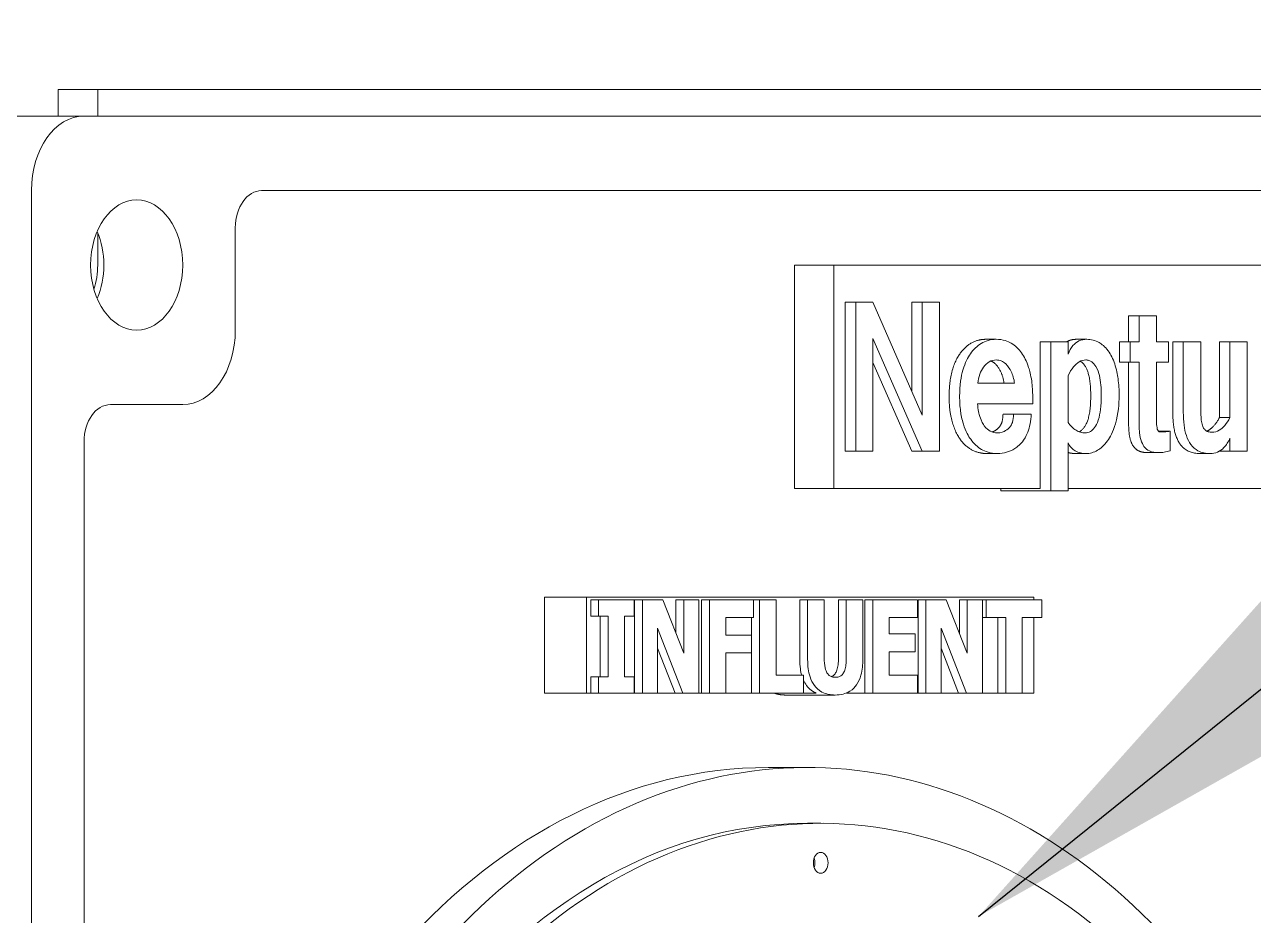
# Model space of a CAD drawing. Header units: inches. Extents: x 20 to 536, y 8 to 344.
# Drawn here: x 289.858 to 293.986, y 111.341 to 114.333 of the extents above; entities that cross this region are included whole.
import ezdxf

# ---------------------------------------------------------------- set-up
doc = ezdxf.new("R2010")
doc.units = ezdxf.units.IN
doc.header["$LTSCALE"] = 16
doc.header["$MEASUREMENT"] = 0
doc.layers.add('Symbol (ANSI)', color=7, linetype='Continuous', lineweight=25)
doc.layers.add('Visible (ANSI)', color=7, linetype='Continuous', lineweight=50)
doc.styles.add('Standard D-E', font='arial.ttf')
doc.dimstyles.new('in [mm] D-E NeptuneBenson$7', dxfattribs={"dimscale": 16, "dimtxt": 0.15, "dimasz": 0.098425, "dimexe": 0.125, "dimexo": 0.063, "dimgap": 0.031496, "dimtad": 0, "dimtih": 1, "dimtoh": 1, "dimdec": 4, "dimrnd": 1e-08, "dimzin": 3, "dimdsep": 46, "dimlunit": 5, "dimtxsty": 'Standard D-E', "dimcen": 0.09, "dimdle": 0.393701, "dimclrd": 256, "dimclre": 256, "dimclrt": 256, "dimadec": 1, "dimazin": 1, "dimtfac": 1, "dimtofl": 0, "dimtmove": 0, "dimatfit": 3, "dimfxl": 1, "dimfrac": 1, "dimtolj": 1, "dimtzin": 4, "dimlwd": -1, "dimlwe": -1, "dimarcsym": 0})

msp = doc.modelspace()

# ---------------------------------------------------------------- linework, layer by layer
at = {"layer": 'Visible (ANSI)', "linetype": 'Continuous', "lineweight": 18}
for p, q in [((289.97084, 114.11565), (290.10342, 114.11565)), ((289.97084, 114.02565), (289.97084, 114.11565)), ((290.10342, 114.11565), (290.10342, 114.02565)), ((299.15439, 114.11565), (290.10342, 114.11565)), ((290.05746, 114.02565), (289.79229, 114.02565)), ((290.05746, 114.02565), (299.6034, 114.02565)), ((289.88068, 106.27565), (289.88068, 113.77565)), ((290.65408, 113.77562), (299.00678, 113.77562)), ((290.56569, 113.3069), (290.56569, 113.65062)), ((290.10342, 113.63406), (290.10342, 113.52565)), ((292.44394, 113.52562), (292.57652, 113.52562)), ((292.44394, 112.77562), (292.44394, 113.52562)), ((292.57652, 113.52562), (297.08433, 113.52562)), ((292.57652, 112.77562), (292.57652, 113.52562)), ((292.61446, 112.90062), (292.61446, 113.40062)), ((292.61446, 113.40062), (292.64981, 113.40062)), ((292.64981, 113.40062), (292.64981, 112.90062)), ((292.70707, 113.40062), (292.64981, 113.40062)), ((292.87347, 113.02157), (292.70707, 113.40062)), ((292.83811, 113.40062), (292.87347, 113.40062)), ((292.83811, 113.10211), (292.83811, 113.40062)), ((292.93108, 113.40062), (292.87347, 113.40062)), ((292.87347, 113.40062), (292.87347, 113.02157)), ((292.93108, 112.90062), (292.93108, 113.40062)), ((293.56623, 113.35457), (293.60159, 113.35457)), ((293.56623, 113.26803), (293.56623, 113.35457)), ((293.66027, 113.35457), (293.60159, 113.35457)), ((293.60159, 113.35457), (293.60159, 113.26803)), ((293.66027, 113.26803), (293.66027, 113.35457)), ((292.70707, 113.27916), (292.87347, 112.90062)), ((292.70707, 112.90062), (292.70707, 113.27916)), ((293.0863, 113.27612), (293.12166, 113.27612)), ((293.26973, 113.26803), (293.30508, 113.26803)), ((293.26973, 112.77562), (293.26973, 113.26803)), ((293.36341, 113.26803), (293.30508, 113.26803)), ((293.30508, 113.26803), (293.30508, 112.76702)), ((293.36341, 113.22602), (293.36341, 113.26803)), ((293.39068, 113.27612), (293.42604, 113.27612)), ((293.53617, 113.26803), (293.57153, 113.26803)), ((293.53617, 113.1992), (293.53617, 113.26803)), ((293.60159, 113.26803), (293.57153, 113.26803)), ((293.57153, 113.26803), (293.57153, 113.1992)), ((293.70035, 113.26803), (293.66027, 113.26803)), ((293.70035, 113.1992), (293.70035, 113.26803)), ((293.71494, 113.26803), (293.7503, 113.26803)), ((293.71494, 113.03119), (293.71494, 113.26803)), ((293.80934, 113.26803), (293.7503, 113.26803)), ((293.7503, 113.26803), (293.7503, 113.03119)), ((293.80934, 113.03372), (293.80934, 113.26803)), ((293.87168, 113.01297), (293.87168, 113.26803)), ((293.87168, 113.26803), (293.90704, 113.26803)), ((293.96536, 113.26803), (293.90704, 113.26803)), ((293.90704, 113.26803), (293.90704, 113.01297)), ((293.96536, 112.90062), (293.96536, 113.26803)), ((292.83811, 112.90062), (292.70707, 113.19873)), ((293.53617, 113.1992), (293.57153, 113.1992)), ((293.56623, 113.01195), (293.56623, 113.1992)), ((293.57153, 113.1992), (293.60159, 113.1992)), ((293.60159, 113.1992), (293.60159, 113.01195)), ((293.66027, 113.00942), (293.66027, 113.1992)), ((293.66027, 113.1992), (293.70035, 113.1992)), ((293.36341, 112.99728), (293.36341, 113.15467)), ((293.18357, 113.12835), (293.05975, 113.12835)), ((293.2444, 113.05902), (293.2444, 113.08382)), ((290.14587, 113.0569), (290.38891, 113.0569)), ((293.05904, 113.05902), (293.2444, 113.05902)), ((293.14463, 113.02511), (293.17999, 113.02511)), ((293.23975, 113.02511), (293.17999, 113.02511)), ((293.87168, 113.01297), (293.90704, 113.01297)), ((293.67036, 112.96742), (293.70572, 112.96742)), ((293.70572, 112.90214), (293.70572, 112.96742)), ((290.05748, 107.1194), (290.05748, 112.9319)), ((293.36341, 112.76702), (293.36341, 112.92845)), ((293.90704, 112.94465), (293.90704, 112.90062)), ((292.61446, 112.90062), (292.64981, 112.90062)), ((292.64981, 112.90062), (292.70707, 112.90062)), ((292.83811, 112.90062), (292.87347, 112.90062)), ((292.87347, 112.90062), (292.93108, 112.90062)), ((293.0906, 112.89252), (293.12595, 112.89252)), ((293.38782, 112.89252), (293.42317, 112.89252)), ((293.63172, 112.89556), (293.66707, 112.89556)), ((293.80512, 112.89252), (293.84048, 112.89252)), ((293.87201, 112.90062), (293.90704, 112.90062)), ((293.90704, 112.90062), (293.96536, 112.90062)), ((292.44394, 112.77562), (292.57652, 112.77562)), ((293.26973, 112.77562), (292.57652, 112.77562)), ((293.13715, 112.76702), (293.13715, 112.77562)), ((293.13715, 112.76702), (293.30508, 112.76702)), ((293.30508, 112.76702), (293.36341, 112.76702)), ((297.08433, 112.77562), (293.36341, 112.77562)), ((291.60428, 112.08812), (291.60428, 112.41062)), ((291.60428, 112.41062), (291.7457, 112.41062)), ((291.7457, 112.41062), (293.2483, 112.41062)), ((291.7457, 112.08812), (291.7457, 112.41062)), ((291.75969, 112.40112), (291.75969, 112.34658)), ((291.75969, 112.40112), (291.78621, 112.40112)), ((291.9053, 112.40112), (291.78621, 112.40112)), ((291.78621, 112.40112), (291.78621, 112.34658)), ((291.9053, 112.34658), (291.9053, 112.40112)), ((291.90668, 112.40112), (291.90668, 112.08812)), ((291.90668, 112.40112), (291.93319, 112.40112)), ((292.00135, 112.40112), (291.93319, 112.40112)), ((291.93319, 112.40112), (291.93319, 112.08812)), ((292.07202, 112.22179), (292.00135, 112.40112)), ((292.0455, 112.40112), (292.0455, 112.28908)), ((292.0455, 112.40112), (292.07202, 112.40112)), ((292.12277, 112.40112), (292.07202, 112.40112)), ((292.07202, 112.40112), (292.07202, 112.22179)), ((292.12277, 112.08812), (292.12277, 112.40112)), ((292.13222, 112.40112), (292.13222, 112.08812)), ((292.13222, 112.40112), (292.15874, 112.40112)), ((292.30689, 112.40112), (292.15874, 112.40112)), ((292.15874, 112.40112), (292.15874, 112.08812)), ((292.30689, 112.34151), (292.30689, 112.40112)), ((292.30689, 112.40112), (292.32654, 112.40112)), ((292.38214, 112.40112), (292.32654, 112.40112)), ((292.32654, 112.40112), (292.32654, 112.08812)), ((292.38214, 112.14773), (292.38214, 112.40112)), ((292.4619, 112.40112), (292.4619, 112.20125)), ((292.4619, 112.40112), (292.48841, 112.40112)), ((292.54401, 112.40112), (292.48841, 112.40112)), ((292.48841, 112.40112), (292.48841, 112.20125)), ((292.54401, 112.20581), (292.54401, 112.40112)), ((292.59175, 112.40112), (292.59175, 112.20581)), ((292.59175, 112.40112), (292.61826, 112.40112)), ((292.67386, 112.40112), (292.61826, 112.40112)), ((292.61826, 112.40112), (292.61826, 112.20581)), ((292.67386, 112.2015), (292.67386, 112.40112)), ((292.68099, 112.40112), (292.68099, 112.08812)), ((292.68099, 112.40112), (292.7075, 112.40112)), ((292.85708, 112.40112), (292.7075, 112.40112)), ((292.7075, 112.40112), (292.7075, 112.08812)), ((292.85708, 112.34151), (292.85708, 112.40112)), ((292.85918, 112.40112), (292.85918, 112.08812)), ((292.85918, 112.40112), (292.8857, 112.40112)), ((292.95385, 112.40112), (292.8857, 112.40112)), ((292.8857, 112.40112), (292.8857, 112.08812)), ((293.02452, 112.22179), (292.95385, 112.40112)), ((292.998, 112.40112), (292.998, 112.28908)), ((292.998, 112.40112), (293.02452, 112.40112)), ((293.07528, 112.40112), (293.02452, 112.40112)), ((293.02452, 112.40112), (293.02452, 112.22179)), ((293.07528, 112.08812), (293.07528, 112.40112)), ((293.07528, 112.40112), (293.08829, 112.40112)), ((293.27482, 112.40112), (293.08829, 112.40112)), ((293.08829, 112.40112), (293.08829, 112.34151)), ((293.2483, 112.41062), (293.2483, 112.40112)), ((293.27482, 112.34151), (293.27482, 112.40112)), ((291.75969, 112.34658), (291.78621, 112.34658)), ((291.78621, 112.34658), (291.81795, 112.34658)), ((291.79143, 112.34658), (291.79143, 112.14265)), ((291.81795, 112.34658), (291.81795, 112.14265)), ((291.87355, 112.34658), (291.9053, 112.34658)), ((291.87355, 112.14265), (291.87355, 112.34658)), ((292.21398, 112.34151), (292.30689, 112.34151)), ((292.21398, 112.28241), (292.21398, 112.34151)), ((292.30002, 112.34151), (292.30002, 112.08812)), ((292.76274, 112.28647), (292.76274, 112.34151)), ((292.76274, 112.34151), (292.85708, 112.34151)), ((293.07528, 112.34151), (293.08829, 112.34151)), ((293.08829, 112.34151), (293.15375, 112.34151)), ((293.12724, 112.34151), (293.12724, 112.08812)), ((293.15375, 112.34151), (293.15375, 112.08812)), ((293.20935, 112.34151), (293.27482, 112.34151)), ((293.20935, 112.08812), (293.20935, 112.34151)), ((293.2483, 112.34151), (293.2483, 112.08812)), ((291.98395, 112.30625), (292.06933, 112.08812)), ((291.98395, 112.08812), (291.98395, 112.30625)), ((292.93646, 112.08812), (292.93646, 112.30625)), ((292.93646, 112.30625), (293.02183, 112.08812)), ((292.29954, 112.28241), (292.21398, 112.28241)), ((292.29954, 112.22281), (292.29954, 112.28241)), ((292.84973, 112.28647), (292.76274, 112.28647)), ((292.84973, 112.22686), (292.84973, 112.28647)), ((291.98395, 112.2385), (292.04281, 112.08812)), ((292.21398, 112.08812), (292.21398, 112.22281)), ((292.21398, 112.22281), (292.29954, 112.22281)), ((292.76274, 112.22686), (292.84973, 112.22686)), ((292.76274, 112.14773), (292.76274, 112.22686)), ((292.93646, 112.2385), (292.99531, 112.08812)), ((291.75969, 112.14265), (291.75969, 112.08812)), ((291.75969, 112.14265), (291.78621, 112.14265)), ((291.78621, 112.14265), (291.78621, 112.08812)), ((291.81795, 112.14265), (291.78621, 112.14265)), ((291.9053, 112.14265), (291.87355, 112.14265)), ((291.9053, 112.08812), (291.9053, 112.14265)), ((292.47415, 112.14773), (292.38214, 112.14773)), ((292.47415, 112.08812), (292.47415, 112.14773)), ((292.85708, 112.14773), (292.76274, 112.14773)), ((292.85708, 112.08812), (292.85708, 112.14773)), ((291.60428, 112.08812), (291.7457, 112.08812)), ((291.75969, 112.08812), (291.7457, 112.08812)), ((291.75969, 112.08812), (291.78621, 112.08812)), ((291.78621, 112.08812), (291.9053, 112.08812)), ((291.90668, 112.08812), (291.9053, 112.08812)), ((291.90668, 112.08812), (291.93319, 112.08812)), ((291.93319, 112.08812), (291.98395, 112.08812)), ((292.04281, 112.08812), (291.98395, 112.08812)), ((292.04281, 112.08812), (292.06933, 112.08812)), ((292.06933, 112.08812), (292.12277, 112.08812)), ((292.13222, 112.08812), (292.12277, 112.08812)), ((292.13222, 112.08812), (292.15874, 112.08812)), ((292.15874, 112.08812), (292.21398, 112.08812)), ((292.30002, 112.08812), (292.21398, 112.08812)), ((292.30002, 112.08812), (292.32654, 112.08812)), ((292.32654, 112.08812), (292.47415, 112.08812)), ((292.4132, 112.08152), (292.58114, 112.08152)), ((292.51751, 112.08812), (292.47415, 112.08812)), ((292.68099, 112.08812), (292.61867, 112.08812)), ((292.68099, 112.08812), (292.7075, 112.08812)), ((292.7075, 112.08812), (292.85708, 112.08812)), ((292.85918, 112.08812), (292.85708, 112.08812)), ((292.85918, 112.08812), (292.8857, 112.08812)), ((292.8857, 112.08812), (292.93646, 112.08812)), ((292.99531, 112.08812), (292.93646, 112.08812)), ((292.99531, 112.08812), (293.02183, 112.08812)), ((293.02183, 112.08812), (293.07528, 112.08812)), ((293.12724, 112.08812), (293.07528, 112.08812)), ((293.12724, 112.08812), (293.15375, 112.08812)), ((293.15375, 112.08812), (293.20935, 112.08812)), ((293.2483, 112.08812), (293.20935, 112.08812)), ((292.35558, 111.83812), (292.48816, 111.83812)), ((292.48816, 111.65062), (292.53236, 111.65062))]:
    msp.add_line(p, q, dxfattribs=at)
for centre, major_axis, start_param, end_param in [((290.05746, 113.77565), (0, 0.25), 0, 1.5707963), ((290.65408, 113.65062), (0, 0.125), 0, 1.5707963), ((289.96907, 113.52565), (0, 0.21875), 4.1712895, 5.2534885), ((289.96907, 113.52565), (0, -0.19), 1.1299128, 1.5707963), ((290.38891, 113.3069), (0, -0.25), 0, 1.5707963), ((290.14587, 112.9319), (0, 0.125), 0, 1.5707963), ((292.48816, 109.02562), (0, 2.8125), 5.5005814, 8.9488413), ((292.35558, 109.02562), (0, 2.8125), 0, 2.665656), ((292.53236, 109.02562), (0, -2.625), 2.5774137, 6.2757207), ((292.48816, 109.02562), (0, -2.625), 3.1415927, 6.2831853), ((292.48816, 111.51801), (0, 0.035), 4.2452429, 5.1795351)]:
    msp.add_ellipse(centre, major_axis=major_axis, ratio=0.7071068, start_param=start_param, end_param=end_param, dxfattribs=at)
for centre, major_axis in [((290.23423, 113.52565), (0, 0.21875)), ((292.53236, 111.51801), (0, -0.035))]:
    msp.add_ellipse(centre, major_axis=major_axis, ratio=0.7071068, dxfattribs=at)
for points in [[(292.96356, 113.08432), (292.96356, 113.12835), (292.9811, 113.1992), (293.01366, 113.2488), (293.05947, 113.27612), (293.0863, 113.27612)], [(293.3594, 113.26803), (293.37299, 113.27612), (293.39068, 113.27612)], [(293.0906, 112.89252), (293.06233, 112.89252), (293.01545, 112.91833), (292.98181, 112.96843), (292.96356, 113.03878), (292.96356, 113.08432)], [(293.80512, 112.89252), (293.71494, 112.89252), (293.71494, 113.03119)], [(293.63172, 112.89556), (293.61025, 112.89556), (293.58448, 112.91074), (293.56981, 112.94212), (293.56623, 112.98412), (293.56623, 113.01195)], [(293.82945, 112.96762), (293.85225, 112.97743), (293.87168, 113.01297)], [(293.66732, 112.9671), (293.66878, 112.96725), (293.67036, 112.96742)], [(293.38782, 112.89252), (293.37431, 112.89252), (293.36341, 112.89602)], [(292.4132, 112.08152), (292.39241, 112.08152), (292.37609, 112.08812)]]:
    msp.add_open_spline(points, degree=2, dxfattribs=at)
for points, degree, knots in [([(293.12166, 113.27612), (293.11282, 113.27612), (293.10402, 113.27501), (293.08593, 113.26994), (293.07796, 113.26614), (293.05759, 113.25374), (293.04556, 113.24243), (293.02688, 113.21576), (293.01747, 113.19851), (293.00392, 113.15129), (292.99892, 113.12296), (292.99892, 113.08432)], 3, [-1.4919316, -1.4919316, -1.4919316, -1.4919316, -1.2903014, -1.2903014, -1.0712515, -1.0712515, -0.6411915, -0.6411915, -0.2943902, -0.2943902, 0, 0, 0, 0]), ([(293.2444, 113.08382), (293.2444, 113.10129), (293.24339, 113.11882), (293.23815, 113.15637), (293.23407, 113.17126), (293.22393, 113.20301), (293.21542, 113.2187), (293.19732, 113.24434), (293.18567, 113.25509), (293.16109, 113.26938), (293.1446, 113.27612), (293.12166, 113.27612)], 3, [-0.95374288, -0.95374288, -0.95374288, -0.95374288, -0.86423892, -0.86423892, -0.75775194, -0.75775194, -0.52950742, -0.52950742, -0.24718032, -0.24718032, 0, 0, 0, 0]), ([(293.42604, 113.27612), (293.41721, 113.27612), (293.40833, 113.27461), (293.39247, 113.26732), (293.38565, 113.26216), (293.37283, 113.24702), (293.36753, 113.23711), (293.36341, 113.22602)], 3, [-0.27518447, -0.27518447, -0.27518447, -0.27518447, -0.18002451, -0.18002451, -0.0953991, -0.0953991, 0, 0, 0, 0]), ([(293.53482, 113.08736), (293.53482, 113.10644), (293.53369, 113.12554), (293.5292, 113.15758), (293.52601, 113.17537), (293.51427, 113.2101), (293.50698, 113.22505), (293.487, 113.25207), (293.47594, 113.26034), (293.45445, 113.27289), (293.44037, 113.27612), (293.42604, 113.27612)], 3, [-0.55895589, -0.55895589, -0.55895589, -0.55895589, -0.42730196, -0.42730196, -0.33362764, -0.33362764, -0.25055777, -0.25055777, -0.15451105, -0.15451105, 0, 0, 0, 0]), ([(293.05975, 113.12835), (293.06105, 113.13892), (293.06329, 113.14914), (293.07005, 113.16781), (293.07431, 113.17592), (293.08523, 113.1908), (293.09137, 113.1965), (293.10557, 113.20485), (293.11351, 113.20679), (293.12166, 113.20679)], 3, [-0.31166749, -0.31166749, -0.31166749, -0.31166749, -0.23705054, -0.23705054, -0.16576507, -0.16576507, -0.0878526, -0.0878526, 0, 0, 0, 0]), ([(293.14821, 113.12835), (293.1432, 113.16226), (293.11674, 113.19806), (293.10396, 113.20337)], 2, [0, 0, 0, 1, 1.6077222, 1.6077222, 1.6077222]), ([(293.12166, 113.20679), (293.12746, 113.20679), (293.13321, 113.20581), (293.14414, 113.20144), (293.14913, 113.19823), (293.16238, 113.18594), (293.16834, 113.17555), (293.17767, 113.15623), (293.18144, 113.14273), (293.18357, 113.12835)], 3, [-0.25145744, -0.25145744, -0.25145744, -0.25145744, -0.21404187, -0.21404187, -0.17828382, -0.17828382, -0.11189925, -0.11189925, 0, 0, 0, 0]), ([(293.36341, 113.15467), (293.36866, 113.16499), (293.37465, 113.1749), (293.38724, 113.19039), (293.39367, 113.19644), (293.40771, 113.20471), (293.41494, 113.20679), (293.42246, 113.20679)], 3, [-0.26084909, -0.26084909, -0.26084909, -0.26084909, -0.1639148, -0.1639148, -0.08102913, -0.08102913, 0, 0, 0, 0]), ([(293.43935, 113.08736), (293.43935, 113.14758), (293.41677, 113.19547), (293.40419, 113.20246)], 2, [0, 0, 0, 1, 1.6176173, 1.6176173, 1.6176173]), ([(293.42246, 113.20679), (293.42611, 113.20679), (293.42974, 113.20629), (293.43667, 113.20409), (293.43991, 113.20248), (293.44826, 113.19653), (293.45274, 113.19131), (293.46307, 113.17431), (293.46651, 113.16245), (293.4731, 113.13467), (293.4747, 113.11099), (293.4747, 113.08736)], 3, [-0.34391216, -0.34391216, -0.34391216, -0.34391216, -0.31786711, -0.31786711, -0.29318796, -0.29318796, -0.251195, -0.251195, -0.18010027, -0.18010027, 0, 0, 0, 0]), ([(292.99892, 113.08432), (292.99892, 113.06756), (292.99985, 113.05067), (293.00358, 113.02333), (293.00624, 113.00821), (293.01939, 112.96646), (293.02888, 112.95051), (293.0465, 112.92563), (293.05864, 112.91444), (293.08399, 112.89976), (293.10134, 112.89252), (293.12595, 112.89252)], 3, [-1.1520732, -1.1520732, -1.1520732, -1.1520732, -0.9328917, -0.9328917, -0.7880369, -0.7880369, -0.5752915, -0.5752915, -0.2652163, -0.2652163, 0, 0, 0, 0]), ([(293.40074, 112.96538), (293.41469, 112.97225), (293.43935, 113.02309), (293.43935, 113.08736)], 2, [0.339495, 0.339495, 0.339495, 1, 2, 2, 2]), ([(293.4747, 113.08736), (293.4747, 113.07184), (293.47405, 113.05562), (293.47074, 113.02817), (293.46842, 113.01573), (293.4607, 112.99248), (293.45607, 112.98484), (293.4482, 112.97411), (293.44361, 112.96968), (293.43275, 112.96331), (293.42679, 112.96185), (293.42067, 112.96185)], 3, [-0.30290761, -0.30290761, -0.30290761, -0.30290761, -0.23644812, -0.23644812, -0.18377195, -0.18377195, -0.1266776, -0.1266776, -0.06597425, -0.06597425, 0, 0, 0, 0]), ([(293.42317, 112.89252), (293.43672, 112.89252), (293.44983, 112.89592), (293.47182, 112.90883), (293.4842, 112.91842), (293.50432, 112.94709), (293.51432, 112.96483), (293.5322, 113.02627), (293.53482, 113.05931), (293.53482, 113.08736)], 3, [-1.0037119, -1.0037119, -1.0037119, -1.0037119, -0.6558258, -0.6558258, -0.3924925, -0.3924925, -0.2137644, -0.2137644, 0, 0, 0, 0]), ([(293.12595, 112.96185), (293.11746, 112.96185), (293.10903, 112.96361), (293.09592, 112.97082), (293.08903, 112.97575), (293.07787, 112.99094), (293.07207, 113.00022), (293.06477, 113.02412), (293.06015, 113.0407), (293.05904, 113.05902)], 3, [-1.9615665, -1.9615665, -1.9615665, -1.9615665, -1.0582577, -1.0582577, -0.4670175, -0.4670175, -0.1401197, -0.1401197, 0, 0, 0, 0]), ([(293.7503, 113.03119), (293.7503, 113.01683), (293.75102, 113.00219), (293.75451, 112.976), (293.75699, 112.96408), (293.76452, 112.94158), (293.76953, 112.93133), (293.78285, 112.91345), (293.79084, 112.90667), (293.81254, 112.89494), (293.82671, 112.89252), (293.84048, 112.89252)], 3, [-0.54882756, -0.54882756, -0.54882756, -0.54882756, -0.43951235, -0.43951235, -0.34598462, -0.34598462, -0.25005812, -0.25005812, -0.14831849, -0.14831849, 0, 0, 0, 0]), ([(293.84692, 112.96388), (293.84249, 112.96388), (293.83791, 112.96441), (293.83006, 112.96706), (293.82662, 112.96892), (293.82079, 112.97424), (293.81879, 112.97713), (293.81492, 112.9845), (293.81332, 112.99023), (293.81004, 113.00695), (293.80934, 113.02047), (293.80934, 113.03372)], 3, [-0.25342297, -0.25342297, -0.25342297, -0.25342297, -0.21349345, -0.21349345, -0.18069807, -0.18069807, -0.15097762, -0.15097762, -0.10090432, -0.10090432, 0, 0, 0, 0]), ([(293.10807, 112.96483), (293.10918, 112.96522), (293.11994, 112.96944), (293.13497, 112.98361), (293.14392, 113.00285), (293.14463, 113.02511)], 2, [0.8857249, 0.8857249, 0.8857249, 1, 2, 3, 4, 4, 4]), ([(293.12595, 112.89252), (293.13637, 112.89252), (293.14672, 112.89386), (293.16493, 112.89911), (293.17476, 112.90292), (293.19295, 112.91479), (293.20352, 112.92318), (293.2212, 112.94853), (293.22586, 112.95934), (293.23427, 112.98083), (293.23791, 113.00195), (293.23975, 113.02511)], 3, [-0.51058672, -0.51058672, -0.51058672, -0.51058672, -0.39585732, -0.39585732, -0.30581684, -0.30581684, -0.23379286, -0.23379286, -0.17764071, -0.17764071, 0, 0, 0, 0]), ([(293.17999, 113.02511), (293.17964, 113.01427), (293.1786, 113.00485), (293.17626, 112.99698), (293.17451, 112.99121), (293.1653, 112.97824), (293.15968, 112.97313), (293.14699, 112.96566), (293.13754, 112.96185), (293.12595, 112.96185)], 3, [-1.3567512, -1.3567512, -1.3567512, -1.3567512, -0.3873837, -0.3873837, -0.2508201, -0.2508201, -0.1248926, -0.1248926, 0, 0, 0, 0]), ([(293.42067, 112.96185), (293.41531, 112.96185), (293.40999, 112.96256), (293.39963, 112.96554), (293.39468, 112.96775), (293.37983, 112.97694), (293.37107, 112.98614), (293.36341, 112.99728)], 3, [-0.23235467, -0.23235467, -0.23235467, -0.23235467, -0.17463394, -0.17463394, -0.11837707, -0.11837707, 0, 0, 0, 0]), ([(293.60159, 113.01195), (293.60159, 112.99511), (293.60191, 112.97819), (293.60451, 112.95124), (293.60657, 112.94137), (293.61367, 112.9227), (293.61771, 112.917), (293.62398, 112.90938), (293.62903, 112.90462), (293.64559, 112.89697), (293.65635, 112.89556), (293.66707, 112.89556)], 3, [-0.45637652, -0.45637652, -0.45637652, -0.45637652, -0.34795416, -0.34795416, -0.28133028, -0.28133028, -0.21146767, -0.21146767, -0.11555685, -0.11555685, 0, 0, 0, 0]), ([(293.67673, 112.96489), (293.6742, 112.96489), (293.6716, 112.96491), (293.66816, 112.96634), (293.66726, 112.96705), (293.66572, 112.96881), (293.66499, 112.96991), (293.66344, 112.97312), (293.66265, 112.97614), (293.66113, 112.98478), (293.66027, 112.99253), (293.66027, 113.00942)], 3, [-0.46029222, -0.46029222, -0.46029222, -0.46029222, -0.32463762, -0.32463762, -0.26853254, -0.26853254, -0.21873732, -0.21873732, -0.12874165, -0.12874165, 0, 0, 0, 0]), ([(293.90704, 113.01297), (293.90188, 113.00354), (293.89608, 112.99461), (293.8839, 112.98038), (293.87767, 112.97476), (293.86321, 112.96617), (293.85523, 112.96388), (293.84692, 112.96388)], 3, [-0.25985251, -0.25985251, -0.25985251, -0.25985251, -0.16904466, -0.16904466, -0.0895398, -0.0895398, 0, 0, 0, 0]), ([(293.70572, 112.96742), (293.70295, 112.96713), (293.69128, 112.96589), (293.68592, 112.96526), (293.68287, 112.96489), (293.67673, 112.96489)], 3, [-0.29682219, -0.29682219, -0.29682219, -0.29682219, -0.06611673, -0.06611673, 0, 0, 0, 0]), ([(293.36341, 112.92845), (293.36618, 112.9224), (293.36954, 112.91709), (293.37759, 112.90781), (293.38215, 112.90411), (293.39825, 112.89464), (293.41104, 112.89252), (293.42317, 112.89252)], 3, [-0.24235731, -0.24235731, -0.24235731, -0.24235731, -0.1875229, -0.1875229, -0.13070815, -0.13070815, 0, 0, 0, 0]), ([(293.84048, 112.89252), (293.84903, 112.89252), (293.85757, 112.89398), (293.87338, 112.90076), (293.88042, 112.90568), (293.89509, 112.92108), (293.90172, 112.93215), (293.90704, 112.94465)], 3, [-0.28914927, -0.28914927, -0.28914927, -0.28914927, -0.1969143, -0.1969143, -0.11111134, -0.11111134, 0, 0, 0, 0]), ([(293.66707, 112.89556), (293.67328, 112.89556), (293.67951, 112.89615), (293.6924, 112.89835), (293.69911, 112.90004), (293.70572, 112.90214)], 3, [-0.13991373, -0.13991373, -0.13991373, -0.13991373, -0.07297611, -0.07297611, 0, 0, 0, 0]), ([(292.58114, 112.14113), (292.57743, 112.14113), (292.57365, 112.14155), (292.56688, 112.1436), (292.56383, 112.14505), (292.55802, 112.14948), (292.55542, 112.15243), (292.55131, 112.15948), (292.54901, 112.16455), (292.54475, 112.18289), (292.54401, 112.19482), (292.54401, 112.20581)], 3, [-0.35781975, -0.35781975, -0.35781975, -0.35781975, -0.28180287, -0.28180287, -0.21609433, -0.21609433, -0.14668132, -0.14668132, -0.08378729, -0.08378729, 0, 0, 0, 0]), ([(292.59175, 112.20581), (292.59175, 112.19824), (292.59141, 112.19037), (292.58973, 112.17689), (292.58855, 112.17079), (292.58495, 112.16012), (292.58288, 112.15622), (292.57782, 112.14946), (292.57463, 112.14678), (292.57004, 112.14431), (292.56895, 112.14382), (292.56785, 112.14339)], 3, [-0.21736344, -0.21736344, -0.21736344, -0.21736344, -0.17163752, -0.17163752, -0.13475897, -0.13475897, -0.10039019, -0.10039019, -0.05983154, -0.05983154, -0.04758731, -0.04758731, -0.04758731, -0.04758731]), ([(292.61826, 112.20581), (292.61826, 112.19824), (292.61793, 112.19037), (292.61625, 112.17689), (292.61507, 112.17079), (292.61147, 112.16012), (292.6094, 112.15622), (292.60434, 112.14946), (292.60114, 112.14678), (292.59242, 112.14209), (292.58669, 112.14113), (292.58114, 112.14113)], 3, [-0.21736344, -0.21736344, -0.21736344, -0.21736344, -0.17163752, -0.17163752, -0.13475897, -0.13475897, -0.10039019, -0.10039019, -0.05983154, -0.05983154, 0, 0, 0, 0]), ([(292.4619, 112.20125), (292.4619, 112.19074), (292.46247, 112.18014), (292.4649, 112.16227), (292.46637, 112.15485), (292.46839, 112.14773)], 3, [-0.82187798, -0.82187798, -0.82187798, -0.82187798, -0.6544335, -0.6544335, -0.53183061, -0.53183061, -0.53183061, -0.53183061]), ([(292.48841, 112.20125), (292.48841, 112.19074), (292.48899, 112.18014), (292.49164, 112.16061), (292.49356, 112.1516), (292.49997, 112.13181), (292.50494, 112.12187), (292.51605, 112.10715), (292.52389, 112.09838), (292.55061, 112.0841), (292.56614, 112.08152), (292.58114, 112.08152)], 3, [-0.82187798, -0.82187798, -0.82187798, -0.82187798, -0.6544335, -0.6544335, -0.50490958, -0.50490958, -0.30747841, -0.30747841, -0.16166829, -0.16166829, 0, 0, 0, 0]), ([(292.58114, 112.08152), (292.5901, 112.08152), (292.59921, 112.08241), (292.61569, 112.08661), (292.62326, 112.08961), (292.64061, 112.10044), (292.64766, 112.10837), (292.65923, 112.12523), (292.66409, 112.1362), (292.67216, 112.16524), (292.67386, 112.1835), (292.67386, 112.2015)], 3, [-0.43360447, -0.43360447, -0.43360447, -0.43360447, -0.37067396, -0.37067396, -0.3160228, -0.3160228, -0.237534, -0.237534, -0.13714171, -0.13714171, 0, 0, 0, 0]), ([(292.47415, 112.1317), (292.47712, 112.12501), (292.48067, 112.1189), (292.48954, 112.10715), (292.49737, 112.09838), (292.51249, 112.0903), (292.51499, 112.08914), (292.51751, 112.08812)], 3, [-0.43554989, -0.43554989, -0.43554989, -0.43554989, -0.30747841, -0.30747841, -0.16166829, -0.16166829, -0.1334877, -0.1334877, -0.1334877, -0.1334877])]:
    msp.add_open_spline(points, degree=degree, knots=knots, dxfattribs=at)

# ---------------------------------------------------------------- leaders
at = {"layer": 'Symbol (ANSI)', "annotation_type": 0, "has_hookline": 1, "hookline_direction": 0, "text_width": 23.73806}
msp.add_leader([(293.06269, 111.33812), (304.49971, 120.5387), (306.07451, 120.5387)], dimstyle='in [mm] D-E NeptuneBenson$7', override={"dimtad": 0}, dxfattribs=at)

doc.saveas('drawing.dxf')
